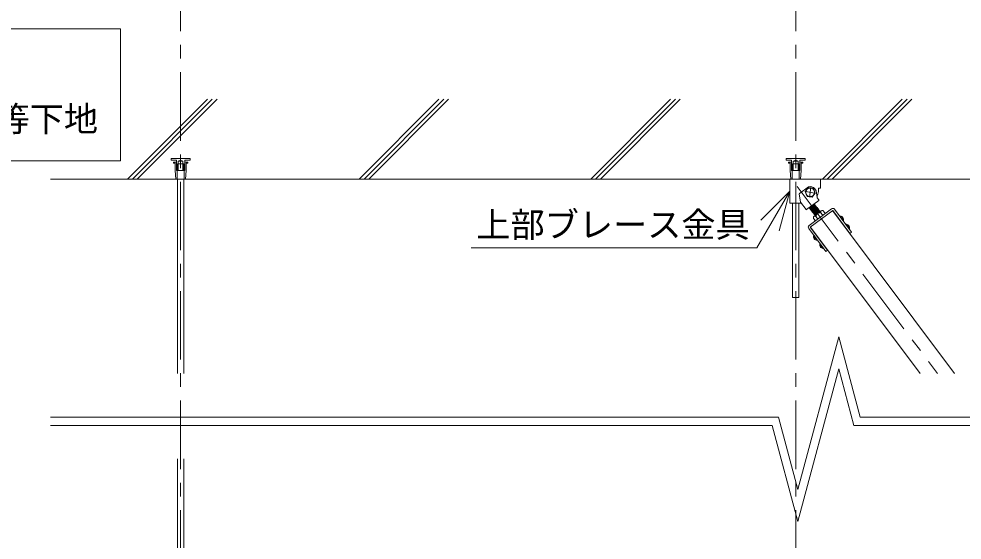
# Model space of a CAD drawing. Units: millimetres at full size, sheet at 1:20; details may follow other scales. Extents: x -4155 to 4045, y -2866 to 2834.
# Drawn here: x -222 to 1159, y -1596 to -834 of the extents above; entities that cross this region are included whole.
import ezdxf
from ezdxf.enums import TextEntityAlignment as Align

# ---------------------------------------------------------------- set-up
doc = ezdxf.new("R2010")
doc.units = ezdxf.units.MM
doc.header["$LTSCALE"] = 20
doc.linetypes.add('CHAIN1', pattern=[8, 5, -1, 1, -1])
for name, color, linetype, lineweight in [('1-0_断面', 7, 'Continuous', 9), ('1-1_寸法', 7, 'Continuous', 9), ('1-2_文字', 7, 'Continuous', 9)]:
    doc.layers.add(name, color=color, linetype=linetype, lineweight=lineweight)
doc.styles.add('ＭＳ ゴシック', font='')
doc.styles.get('ＭＳ ゴシック').set_extended_font_data('MS Gothic')

msp = doc.modelspace()

# ---------------------------------------------------------------- linework, layer by layer
at = {"layer": '1-0_断面', "color": 4, "linetype": 'CHAIN1'}
for p, q in [((15.01, -272.42), (15.01, -2163.08)), ((915.01, -272.42), (915.01, -2166.27)), ((917.4, -1079.34), (1122.3, -1352.53))]:
    msp.add_line(p, q, dxfattribs=at)
at = {"layer": '1-0_断面'}
for p, q in [((1.01, -1038.53), (1.01, -1041.03)), ((29.01, -1038.53), (1.01, -1038.53)), ((1.01, -1041.03), (9.01, -1041.03)), ((4.51, -1043.53), (4.51, -1045.03)), ((4.51, -1043.53), (9.01, -1043.53)), ((4.51, -1045.03), (7.01, -1045.03)), ((7.01, -1045.03), (7.01, -1056.03)), ((9.01, -1041.03), (9.01, -1056.03)), ((10.51, -1046.03), (10.51, -1056.03)), ((10.51, -1046.03), (19.51, -1046.03)), ((11.51, -1042.53), (15.01, -1041.03)), ((11.51, -1056.03), (11.51, -1042.53)), ((11.51, -1042.53), (18.51, -1042.53)), ((15.01, -1041.03), (18.51, -1042.53)), ((18.51, -1042.53), (18.51, -1056.03)), ((19.51, -1046.03), (19.51, -1056.03)), ((21.01, -1041.03), (29.01, -1041.03)), ((21.01, -1056.03), (21.01, -1041.03)), ((21.01, -1043.53), (25.51, -1043.53)), ((23.01, -1045.03), (23.01, -1056.03)), ((23.01, -1045.03), (25.51, -1045.03)), ((25.51, -1043.53), (25.51, -1045.03)), ((29.01, -1041.03), (29.01, -1038.53)), ((901.01, -1038.53), (901.01, -1041.03)), ((929.01, -1038.53), (901.01, -1038.53)), ((901.01, -1041.03), (909.01, -1041.03)), ((904.51, -1043.53), (904.51, -1045.03)), ((904.51, -1043.53), (909.01, -1043.53)), ((904.51, -1045.03), (907.01, -1045.03)), ((907.01, -1045.03), (907.01, -1056.03)), ((909.01, -1041.03), (909.01, -1056.03)), ((910.51, -1046.03), (910.51, -1056.03)), ((910.51, -1046.03), (919.51, -1046.03)), ((911.51, -1042.53), (915.01, -1041.03)), ((911.51, -1056.03), (911.51, -1042.53)), ((911.51, -1042.53), (918.51, -1042.53)), ((915.01, -1041.03), (918.51, -1042.53)), ((918.51, -1042.53), (918.51, -1056.03)), ((919.51, -1046.03), (919.51, -1056.03)), ((921.01, -1041.03), (929.01, -1041.03)), ((921.01, -1056.03), (921.01, -1041.03)), ((921.01, -1043.53), (925.51, -1043.53)), ((923.01, -1045.03), (923.01, -1056.03)), ((923.01, -1045.03), (925.51, -1045.03)), ((925.51, -1043.53), (925.51, -1045.03)), ((929.01, -1041.03), (929.01, -1038.53)), ((7.01, -1056.03), (8.01, -1068.53)), ((9.01, -1056.03), (11.51, -1056.03)), ((10.01, -1056.03), (10.01, -1068.53)), ((11.51, -1056.03), (18.51, -1056.03)), ((18.51, -1056.03), (21.01, -1056.03)), ((20.01, -1056.03), (20.01, -1068.53)), ((23.01, -1056.03), (22.01, -1068.53)), ((907.01, -1056.03), (908.01, -1068.53)), ((909.01, -1056.03), (911.51, -1056.03)), ((910.01, -1056.03), (910.01, -1068.53)), ((911.51, -1056.03), (918.51, -1056.03)), ((918.51, -1056.03), (921.01, -1056.03)), ((920.01, -1056.03), (920.01, -1068.53)), ((923.01, -1056.03), (922.01, -1068.53)), ((-175.46, -1068.53), (3865.94, -1068.53)), ((8.01, -1068.53), (22.01, -1068.53)), ((10.51, -1352.53), (10.51, -1068.53)), ((19.51, -1352.53), (19.51, -1068.53)), ((906.21, -1068.53), (950.71, -1068.53)), ((906.21, -1068.53), (906.21, -1103.53)), ((906.21, -1068.53), (950.71, -1068.53)), ((951.21, -1069.03), (951.21, -1081.53)), ((920.32, -1090.14), (922.06, -1102.12)), ((920.52, -1089.67), (933.53, -1079.91)), ((929.35, -1086.86), (943.21, -1088.84)), ((937.27, -1080.92), (935.29, -1094.78)), ((943, -1082.81), (944.49, -1084.8)), ((946.21, -1094.84), (944.87, -1085.71)), ((948.21, -1082.53), (948.21, -1086.53)), ((949.21, -1081.53), (951.21, -1081.53)), ((906.21, -1103.53), (923.04, -1103.53)), ((910.51, -1241.49), (910.51, -1103.53)), ((919.51, -1241.49), (919.51, -1103.53)), ((922.16, -1102.35), (930.18, -1113.05)), ((930.88, -1113.15), (948.88, -1099.65)), ((946.59, -1095.75), (948.98, -1098.95)), ((967.44, -1111.89), (934.64, -1136.49)), ((942.4, -1104.51), (934.92, -1110.87)), ((943.12, -1105.47), (935.64, -1111.83)), ((942.28, -1105.35), (935.76, -1110.99)), ((943.84, -1106.43), (936.36, -1112.79)), ((969.24, -1114.29), (936.44, -1138.89)), ((944.56, -1107.39), (937.08, -1113.75)), ((945.28, -1108.35), (937.8, -1114.71)), ((946, -1109.31), (938.52, -1115.67)), ((946.72, -1110.27), (939.24, -1116.63)), ((947.44, -1111.23), (939.96, -1117.59)), ((948.16, -1112.19), (940.68, -1118.55)), ((948.88, -1113.15), (941.4, -1119.51)), ((941.74, -1123.04), (952.54, -1114.94)), ((949.6, -1114.11), (942.12, -1120.47)), ((942.4, -1104.51), (942.28, -1105.35)), ((950.32, -1115.07), (942.84, -1121.43)), ((951.04, -1116.03), (950.65, -1116.36)), ((955.55, -1115.21), (958.24, -1118.79)), ((968.84, -1114.59), (1147.3, -1352.53)), ((969.24, -1114.29), (994.44, -1147.89)), ((941.15, -1126.01), (943.84, -1129.59)), ((943.68, -1121.55), (943.67, -1121.59)), ((945.04, -1123.69), (947.44, -1126.89)), ((952.24, -1118.29), (954.64, -1121.49)), ((984.18, -1129.21), (979.51, -1122.99)), ((982.18, -1125.09), (982.72, -1124.69)), ((982.9, -1126.05), (983.44, -1125.65)), ((934.04, -1140.69), (959.24, -1174.29)), ((936.44, -1138.89), (961.64, -1172.49)), ((936.84, -1138.59), (1097.3, -1352.53)), ((993.18, -1141.21), (988.51, -1134.99)), ((991.18, -1137.09), (991.72, -1136.69)), ((991.9, -1138.05), (992.44, -1137.65)), ((946.58, -1157.41), (941.91, -1151.19)), ((943.19, -1154.34), (942.65, -1154.74)), ((943.91, -1155.3), (943.37, -1155.7)), ((955.58, -1169.41), (950.91, -1163.19)), ((952.19, -1166.34), (951.65, -1166.74)), ((952.91, -1167.3), (952.37, -1167.7)), ((961.64, -1172.49), (959.24, -1174.29)), ((919.51, -1241.49), (910.51, -1241.49)), ((10.51, -1903.09), (10.51, -1477.59)), ((19.51, -1903.09), (19.51, -1477.59))]:
    msp.add_line(p, q, dxfattribs=at)
msp.add_lwpolyline([(933.48, -1080.88), (928.85, -1086.79), (931.65, -1093.75), (939.08, -1094.81), (943.71, -1088.91), (940.91, -1081.94)], close=True, dxfattribs=at)
for points in [[(935.04, -1110.03), (934.92, -1110.87), (935.76, -1110.99)], [(935.76, -1110.99), (935.64, -1111.83), (936.48, -1111.95)], [(936.48, -1111.95), (936.36, -1112.79), (937.2, -1112.91)], [(936.48, -1111.95), (943, -1106.31), (943.84, -1106.43), (943.72, -1107.27)], [(937.2, -1112.91), (937.08, -1113.75), (937.92, -1113.87)], [(937.2, -1112.91), (943.72, -1107.27), (944.56, -1107.39), (944.44, -1108.23)], [(937.92, -1113.87), (937.8, -1114.71), (938.64, -1114.83)], [(937.92, -1113.87), (944.44, -1108.23), (945.28, -1108.35), (945.16, -1109.19)], [(938.64, -1114.83), (938.52, -1115.67), (939.36, -1115.79)], [(938.64, -1114.83), (945.16, -1109.19), (946, -1109.31), (945.88, -1110.15)], [(939.36, -1115.79), (939.24, -1116.63), (940.08, -1116.75)], [(939.36, -1115.79), (945.88, -1110.15), (946.72, -1110.27), (946.6, -1111.11)], [(940.08, -1116.75), (939.96, -1117.59), (940.8, -1117.71)], [(940.08, -1116.75), (946.6, -1111.11), (947.44, -1111.23), (947.32, -1112.07)], [(940.8, -1117.71), (940.68, -1118.55), (941.52, -1118.67)], [(940.8, -1117.71), (947.32, -1112.07), (948.16, -1112.19), (948.04, -1113.03)], [(941.52, -1118.67), (948.04, -1113.03), (948.88, -1113.15), (948.76, -1113.99)], [(942.24, -1119.63), (948.76, -1113.99), (949.6, -1114.11), (949.48, -1114.95)], [(942.28, -1105.35), (943.12, -1105.47), (943, -1106.31)], [(942.96, -1120.59), (949.48, -1114.95), (950.32, -1115.07), (950.2, -1115.91)], [(943.68, -1121.55), (950.2, -1115.91), (951.04, -1116.03), (951.03, -1116.07)], [(971.64, -1112.49), (996.84, -1146.09), (994.44, -1147.89)], [(941.52, -1118.67), (941.4, -1119.51), (942.24, -1119.63)], [(942.24, -1119.63), (942.12, -1120.47), (942.96, -1120.59)], [(942.96, -1120.59), (942.84, -1121.43), (943.68, -1121.55)]]:
    msp.add_lwpolyline(points, dxfattribs=at)
msp.add_circle((936.28, -1087.85), 6.3, dxfattribs=at)
for centre, radius, start, end in [((950.71, -1069.03), 0.5, 0, 90), ((920.82, -1090.07), 0.5, 126.87119, 188.26073), ((936.28, -1087.85), 8.4, 36.87119, 109.1184), ((942.89, -1086), 2, 8.30535, 36.87119), ((931.84, -1085.86), 16.38, 330.3588, 357.64309), ((949.21, -1082.53), 1, 90, 180), ((922.56, -1102.05), 0.5, 188.26073, 216.87119), ((948.19, -1094.55), 2, 188.30535, 216.87119), ((948.58, -1099.25), 0.5, 306.87119, 36.87119), ((930.58, -1112.75), 0.5, 216.87119, 306.87119), ((950.32, -1123.23), 5.3, 68.76197, 184.9804), ((953.9, -1116.75), 2.26, 42.89644, 222.89678), ((969.24, -1114.29), 3, 36.87119, 126.87119), ((943.1, -1124.85), 2.26, 30.84558, 210.84594), ((979.61, -1122.93), 0.117, 125.89034, 208.68496), ((980.31, -1123.86), 1.28, 90.85373, 127.05008), ((979.89, -1127.56), 5, 36.87124, 85.34217), ((981.32, -1123.02), 0.431, 131.00551, 221.38305), ((978.83, -1128.36), 5.5, 45.20563, 66.79482), ((982.83, -1125.36), 0.699, 157.68696, 276.05553), ((982.33, -1124.6), 0.394, 346.98681, 21.51955), ((983.41, -1126.05), 0.394, 52.22294, 86.7674), ((978.83, -1128.36), 5.5, 6.94541, 28.5375), ((979.89, -1127.56), 5, 348.3922, 36.87124), ((984.26, -1129.12), 0.117, 225.4869, 307.85108), ((984.65, -1127.46), 0.431, 212.39266, 302.73757), ((983.56, -1128.19), 1.28, 306.78182, 342.86246), ((936.44, -1138.89), 3, 126.87119, 216.87119), ((988.61, -1134.93), 0.117, 125.89034, 208.68496), ((989.31, -1135.86), 1.28, 90.85373, 127.05008), ((988.89, -1139.56), 5, 36.87124, 85.34217), ((990.32, -1135.02), 0.431, 131.00551, 221.38305), ((987.83, -1140.36), 5.5, 45.20563, 66.79482), ((991.83, -1137.36), 0.699, 157.68696, 276.05553), ((991.33, -1136.6), 0.394, 346.98681, 21.51955), ((992.41, -1138.04), 0.394, 52.22294, 86.7674), ((987.83, -1140.36), 5.5, 6.94541, 28.5375), ((988.89, -1139.56), 5, 348.3922, 36.87124), ((993.26, -1141.12), 0.117, 225.4869, 307.85108), ((993.65, -1139.46), 0.431, 212.39266, 302.73757), ((992.56, -1140.19), 1.28, 306.78182, 342.86246), ((946.2, -1152.83), 5, 168.40021, 216.87114), ((941.44, -1152.93), 0.431, 32.35933, 122.73687), ((942.53, -1152.2), 1.28, 126.6923, 162.88865), ((941.83, -1151.27), 0.117, 45.05742, 127.85204), ((947.26, -1152.03), 5.5, 186.94756, 208.53675), ((946.2, -1152.83), 5, 216.87114, 265.35018), ((942.67, -1154.35), 0.394, 232.22283, 266.75557), ((943.26, -1155.03), 0.699, 337.68685, 96.05543), ((943.75, -1155.79), 0.394, 166.97498, 201.51944), ((947.26, -1152.03), 5.5, 225.20488, 246.79697), ((944.77, -1157.37), 0.431, 311.00481, 41.34972), ((945.77, -1156.53), 1.28, 270.87992, 306.96056), ((946.47, -1157.46), 0.117, 305.8913, 28.25548), ((955.2, -1164.83), 5, 168.40021, 216.87114), ((950.44, -1164.93), 0.431, 32.35933, 122.73687), ((951.53, -1164.2), 1.28, 126.6923, 162.88865), ((950.83, -1163.27), 0.117, 45.05742, 127.85204), ((956.26, -1164.03), 5.5, 186.94756, 208.53675), ((955.2, -1164.83), 5, 216.87114, 265.35018), ((951.67, -1166.35), 0.394, 232.22283, 266.75557), ((952.26, -1167.03), 0.699, 337.68685, 96.05543), ((952.76, -1167.79), 0.394, 166.97498, 201.51944), ((956.26, -1164.03), 5.5, 225.20488, 246.79697), ((953.77, -1169.37), 0.431, 311.00481, 41.34972), ((954.77, -1168.53), 1.28, 270.87992, 306.96056), ((955.47, -1169.46), 0.117, 305.8913, 28.25548)]:
    msp.add_arc(centre, radius, start, end, dxfattribs=at)
at = {"layer": '1-1_寸法'}
for p, q in [((-62.59, -1068.53), (54.15, -951.8)), ((-55.52, -1068.53), (61.22, -951.8)), ((-48.45, -1068.53), (68.29, -951.8)), ((276.34, -1068.53), (393.08, -951.8)), ((283.41, -1068.53), (400.15, -951.8)), ((290.48, -1068.53), (407.22, -951.8)), ((615.27, -1068.53), (732.01, -951.8)), ((622.34, -1068.53), (739.08, -951.8)), ((629.41, -1068.53), (746.15, -951.8)), ((954.2, -1068.53), (1070.94, -951.8)), ((961.27, -1068.53), (1078.01, -951.8)), ((968.34, -1068.53), (1085.08, -951.8)), ((978.01, -1345.72), (918.21, -1568.9)), ((1000.2, -1428.53), (978.01, -1345.72)), ((-175.46, -1416.53), (889.81, -1416.53)), ((1009.41, -1416.53), (2709.81, -1416.53)), ((-175.46, -1428.53), (880.6, -1428.53)), ((880.6, -1428.53), (918.21, -1568.9)), ((1000.2, -1428.53), (2700.6, -1428.53))]:
    msp.add_line(p, q, dxfattribs=at)
msp.add_lwpolyline([(1009.41, -1416.53), (978.01, -1299.35), (918.21, -1522.53), (889.81, -1416.53)], dxfattribs=at)
at = {"layer": '1-2_文字'}
for p, q in [((-1206.26, -849), (-72.76, -849)), ((-72.76, -849), (-72.76, -1041.74)), ((-72.76, -1041.74), (-1206.26, -1041.74)), ((906.21, -1086.03), (858.28, -1169.05)), ((906.21, -1086.03), (863.78, -1128.46)), ((906.21, -1086.03), (890.68, -1143.99)), ((440.24, -1169.05), (858.28, -1169.05))]:
    msp.add_line(p, q, dxfattribs=at)

# ---------------------------------------------------------------- texts
at = {"layer": '1-2_文字', "style": 'ＭＳ ゴシック'}
for s, p in [('※コンクリートスラブ、デッキプレート等下地', (-1155.84, -1009.88)), ('上部ブレース金具', (447.72, -1164.41))]:
    msp.add_text(s, height=36.66, dxfattribs=at).set_placement(p, align=Align.BOTTOM_LEFT)

doc.saveas('drawing.dxf')
